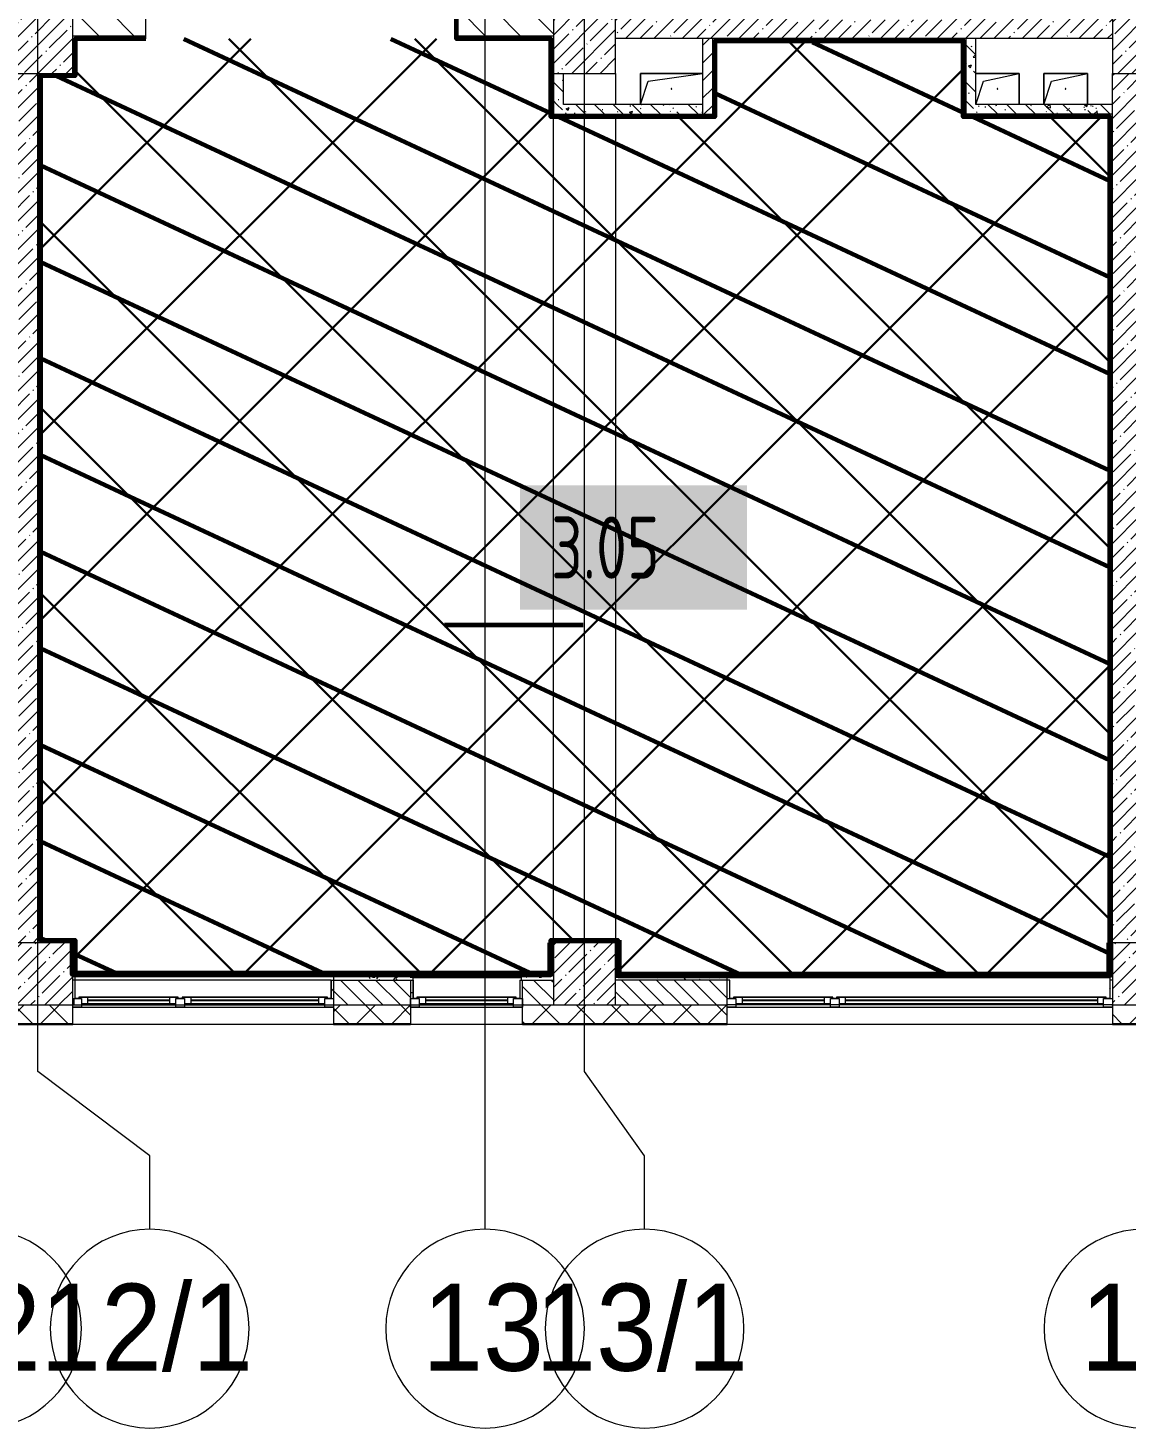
# Model space of a CAD drawing. Header units: millimetres. Extents: x -164500 to 426394, y -51911 to 102118.
# Drawn here: x 327907 to 336747, y -3506 to 7765 of the extents above; entities that cross this region are included whole.
import ezdxf

# ---------------------------------------------------------------- set-up
doc = ezdxf.new("R2010")
doc.units = ezdxf.units.MM
for name, color, linetype, lineweight in [('0) шлифовка', 5, 'Continuous', 60), ('1.4) Плинтус ПЛ-4', 6, 'Continuous', 60), ('5.3) Л-7 Линолеум 4 вып', 230, 'Continuous', 30), ('7.7) Плинтус', 222, 'Continuous', 90), ('A-FLOR', 7, 'Continuous', 9), ('A-GENM', 7, 'Continuous', 9), ('A-GLAZ', 7, 'Continuous', 9), ('A-GLAZ-1', 7, 'Continuous', 5), ('A-WALL', 7, 'Continuous', 5), ('I-WALL', 7, 'Continuous', 5), ('S-COLS', 7, 'Continuous', 9), ('S-COLS-1', 7, 'Continuous', 5), ('Оси', 7, 'Continuous', 9), ('Оси-1', 7, 'Continuous', 20)]:
    doc.layers.add(name, color=color, linetype=linetype, lineweight=lineweight)
for name, color, linetype in [('2) защита вин плитк', 6, 'Continuous'), ('3.1) Наливной пол', 3, 'Continuous'), ('3.2.3) Нал-ой пол 4 вып', 3, 'Continuous')]:
    doc.layers.add(name, color=color, linetype=linetype)
doc.layers.add('A-AREA-PATT-3', color=7, linetype='Continuous', lineweight=5, true_color=0xe6fae8, transparency=1)
doc.layers.add('A-WALL-1', color=9, linetype='Continuous', lineweight=5, true_color=0x808080)
doc.layers.add('A-WALL-FNSH-1', color=9, linetype='Continuous', lineweight=5, true_color=0x808080)
doc.styles.add('Arial', font='arial.ttf', dxfattribs={"width": 0.9, "height": 700})
doc.styles.add('СПДС', font='ГОСТ тип А.ttf', dxfattribs={"width": 0.9})
pattern_1 = [(45, (289227.4, 1e-08), (-114.04925, 114.04925), []), (45, (289341.45, 1e-08), (-114.04925, 114.04925), [201.612, -40.322, 6.706, -33.617])]
pattern_2 = [(135, (289227.4, 1e-08), (-150.8683, -150.8683), [213.36, -35.56, 7.112, -35.56]), (135, (289227.4, 150.77), (-150.8683, -150.8683), []), (50, (289227.4, 1e-08), (255.0577, -22.3145), [26.67, -293.37]), (355, (289227.4, 1e-08), (-49.3404, 267.4791), [21.336, -234.696]), (100.451, (289248.66, -1.86), (205.7195, 245.1636), [22.666, -249.326]), (46.184, (289227.4, 71.12), (379.511, -58.86), [40.005, -440.055]), (96.636, (289259.03, 66.2), (332.3634, 346.399), [33.999, -373.989]), (351.184, (289227.4, 71.12), (332.367, 346.3953), [32.004, -352.044]), (21, (289262.96, 53.34), (212.2602, -143.1711), [26.67, -293.37]), (326, (289262.96, 53.34), (86.5224, 257.8632), [21.336, -234.696]), (71.451, (289280.65, 41.4), (298.784, 114.6901), [22.666, -249.326]), (37.5, (289227.4, 1e-08), (4.32385, 118.3775), [6.706, -225.146, 6.706, -231.546, -235.585]), (37.5, (289227.4, 1e-08), (4.32385, 118.3775), [-470.103, 6.706, -228.879]), (7.5, (289227.4, 1e-08), (93.5476, 140.2533), [6.706, -129.134, 6.706, -219.812, -89.789]), (7.5, (289227.4, 1e-08), (93.5476, 140.2533), [-362.356, 6.706, -83.083]), (327.5, (289148.1, 1e-08), (189.82734, -8.02019), [6.706, -82.194, 6.706, -270.662, -368.046]), (327.5, (289148.1, 1e-08), (189.82734, -8.02019), [-366.268, 6.706, -361.34]), (317.5, (289112.54, 1e-08), (207.38114, 35.59764), [6.706, -108.864, 6.706, -177.495, -261.366]), (317.5, (289112.54, 1e-08), (207.38114, 35.59764), [-299.771, 6.706, -254.66])]
pattern_3 = [(0, (289227.4, 1e-08), (243.84, 60.96), [20.117, -162.763, 20.117, -162.763, -975.36]), (0, (289227.4, 1e-08), (243.84, 60.96), [-365.76, 20.117, -345.643, 20.117, -162.763, -426.72]), (0, (289227.4, 1e-08), (243.84, 60.96), [-914.4, 20.117, -101.803, 20.117, -284.683]), (120, (289318.84, 30.48), (-174.71291, 180.691634), [20.117, -162.763, 20.117, -162.763, -975.36]), (120, (289318.84, 30.48), (-174.71291, 180.691634), [-365.76, 20.117, -345.643, 20.117, -162.763, -426.72]), (120, (289318.84, 30.48), (-174.71291, 180.691634), [-914.4, 20.117, -101.803, 20.117, -284.683]), (240, (289349.32, 152.4), (-69.12709, -241.651634), [20.117, -162.763, 20.117, -162.763, -975.36]), (240, (289349.32, 152.4), (-69.12709, -241.651634), [-365.76, 20.117, -345.643, 20.117, -162.763, -426.72]), (240, (289349.32, 152.4), (-69.12709, -241.651634), [-914.4, 20.117, -101.803, 20.117, -284.683])]
pattern_4 = [(45, (292979.4, 11329), (-747.606, 747.606), [])]

# ---------------------------------------------------------------- blocks, each defined once
blk = doc.blocks.new('BSC_Колонна _Прямоугольная - 500х500-23286270-Объем проектирования 3 этажа')
at = {"layer": 'S-COLS-1'}
h = blk.add_hatch(dxfattribs=at)
h.set_pattern_fill('FP_4', color=256, style=0, pattern_type=2)
h.set_pattern_definition([(45, (-38790, -7650), (-114.04925, 114.04925), []), (45, (-38675.95, -7650), (-114.04925, 114.04925), [201.613, -40.323, 6.706, -33.617])])
h.paths.add_polyline_path([(-30, -250), (250, -249), (250, 250), (-250, 250), (-250, -250), (-44, -250)])
for p, q in [((250, 250), (-250, 250)), ((-250, 250), (-250, -250)), ((250, -250), (250, 250)), ((-250, -250), (250, -250))]:
    blk.add_line(p, q, dxfattribs=at)
blk = doc.blocks.new('BSC_Колонна _Прямоугольная - 500х500-V512-Объем проектирования 3 этажа')
at = {"layer": 'S-COLS-1'}
h = blk.add_hatch(dxfattribs=at)
h.set_pattern_fill('FP_5', color=256, style=0, pattern_type=2)
h.set_pattern_definition([(45, (-43160, -7650), (-114.04925, 114.04925), []), (45, (-43045.95, -7650), (-114.04925, 114.04925), [201.613, -40.323, 6.706, -33.617])])
h.paths.add_polyline_path([(-250, -250), (250, -250), (250, 250), (-250, 250)])
for p, q in [((250, 250), (-250, 250)), ((-250, 250), (-250, -250)), ((250, -250), (250, 250)), ((-250, -250), (250, -250))]:
    blk.add_line(p, q, dxfattribs=at)
blk = doc.blocks.new('BSC_Колонна _Прямоугольная - 500х500-V513-Объем проектирования 3 этажа')
at = {"layer": 'S-COLS-1'}
h = blk.add_hatch(dxfattribs=at)
h.set_pattern_fill('FP_6', color=256, style=0, pattern_type=2)
h.set_pattern_definition([(45, (-47660, -7650), (-114.04925, 114.04925), []), (45, (-47545.95, -7650), (-114.04925, 114.04925), [201.613, -40.323, 6.706, -33.617])])
h.paths.add_polyline_path([(-30, -250), (250, -250), (250, 250), (-250, 250), (-250, -250), (-168, -250)])
for p, q in [((250, 250), (-250, 250)), ((-250, 250), (-250, -250)), ((250, -250), (250, 250)), ((-250, -250), (250, -250))]:
    blk.add_line(p, q, dxfattribs=at)
blk = doc.blocks.new('BSC_Колонна _Прямоугольная - 500х500-V518-Объем проектирования 3 этажа')
at = {"layer": 'S-COLS-1'}
h = blk.add_hatch(dxfattribs=at)
h.set_pattern_fill('FP_11', color=256, style=0, pattern_type=2)
h.set_pattern_definition([(45, (-38790, -150), (-114.04925, 114.04925), []), (45, (-38675.95, -150), (-114.04925, 114.04925), [201.613, -40.323, 6.706, -33.617])])
h.paths.add_polyline_path([(202, -250), (250, -250), (250, 250), (-250, 250), (-250, -250), (0, -250)])
for p, q in [((250, 250), (-250, 250)), ((-250, 250), (-250, -250)), ((250, -250), (250, 250)), ((-250, -250), (250, -250))]:
    blk.add_line(p, q, dxfattribs=at)
blk = doc.blocks.new('BSC_Колонна _Прямоугольная - 500х500-V519-Объем проектирования 3 этажа')
at = {"layer": 'S-COLS-1'}
h = blk.add_hatch(dxfattribs=at)
h.set_pattern_fill('FP_12', color=256, style=0, pattern_type=2)
h.set_pattern_definition([(45, (-43160, -150), (-114.04925, 114.04925), []), (45, (-43045.95, -150), (-114.04925, 114.04925), [201.613, -40.323, 6.706, -33.617])])
h.paths.add_polyline_path([(-19, -250), (250, -250), (250, 250), (-250, 250), (-250, -250)])
for p, q in [((250, 250), (-250, 250)), ((-250, 250), (-250, -250)), ((250, -250), (250, 250)), ((-250, -250), (250, -250))]:
    blk.add_line(p, q, dxfattribs=at)
blk = doc.blocks.new('BSC_Колонна _Прямоугольная - 500х500-V520-Объем проектирования 3 этажа')
at = {"layer": 'S-COLS-1'}
h = blk.add_hatch(dxfattribs=at)
h.set_pattern_fill('FP_13', color=256, style=0, pattern_type=2)
h.set_pattern_definition([(45, (-47660, -150), (-114.04925, 114.04925), []), (45, (-47545.95, -150), (-114.04925, 114.04925), [201.613, -40.323, 6.706, -33.617])])
h.paths.add_polyline_path([(250, -250), (250, 250), (-250, 250), (-250, -250), (-168, -250)])
for p, q in [((250, 250), (-250, 250)), ((-250, 250), (-250, -250)), ((250, -250), (250, 250)), ((-250, -250), (250, -250))]:
    blk.add_line(p, q, dxfattribs=at)
blk = doc.blocks.new('120_Окно_СКБ_2Ст - 120_Окно_СКБ_2Ст 3100х2500 _мал_створка слева_ 2-22446355-Объем проектирования 3 этажа')
at = {"layer": 'A-GLAZ'}
for p, q in [((-1550, -127), (-1550, -57)), ((-1550, -57), (-1480, -57)), ((-1480, -57), (-1480, -127)), ((650, -87), (-1480, -87)), ((-1480, -87), (-1480, -127)), ((-1430, -137), (-1430, -87)), ((600, -137), (600, -87)), ((650, -127), (650, -57)), ((650, -57), (720, -57)), ((650, -127), (650, -87)), ((720, -57), (720, -127)), ((1480, -87), (720, -87)), ((720, -87), (720, -127)), ((770, -137), (770, -87)), ((1430, -137), (1430, -87)), ((1480, -127), (1480, -57)), ((1480, -57), (1550, -57)), ((1480, -127), (1480, -87)), ((1550, -57), (1550, -127)), ((-1480, -127), (-1550, -127)), ((-1480, -127), (-1500, -127)), ((-1500, -127), (-1500, -137)), ((-1500, -137), (670, -137)), ((670, -137), (-1500, -137)), ((720, -127), (650, -127)), ((670, -127), (650, -127)), ((670, -137), (670, -127)), ((720, -127), (700, -127)), ((700, -127), (700, -137)), ((700, -137), (1500, -137)), ((1500, -137), (700, -137)), ((1550, -127), (1480, -127)), ((1500, -127), (1480, -127)), ((1500, -137), (1500, -127))]:
    blk.add_line(p, q, dxfattribs=at)
at = {"layer": 'A-GLAZ-1'}
for p, q in [((1550, -57), (-1550, -57)), ((-1430, -107), (600, -107)), ((770, -107), (1430, -107)), ((-1530, -127), (-1500, -127)), ((600, -117), (-1430, -117)), ((670, -127), (700, -127)), ((1430, -117), (770, -117)), ((1500, -127), (1530, -127))]:
    blk.add_line(p, q, dxfattribs=at)
blk = doc.blocks.new('120_Окно_СКБ_2Ст - 120_Окно_СКБ_2Ст 2100х2400 _мал створка справа_-V539-Объем проектирования 3 этажа')
at = {"layer": 'A-GLAZ'}
for p, q in [((-1050, -127), (-1050, -57)), ((-1050, -57), (-980, -57)), ((-980, -57), (-980, -127)), ((150, -87), (-980, -87)), ((-980, -87), (-980, -127)), ((-930, -137), (-930, -87)), ((100, -137), (100, -87)), ((150, -127), (150, -57)), ((150, -57), (220, -57)), ((150, -127), (150, -87)), ((220, -57), (220, -127)), ((980, -87), (220, -87)), ((220, -87), (220, -127)), ((270, -137), (270, -87)), ((930, -137), (930, -87)), ((980, -127), (980, -57)), ((980, -57), (1050, -57)), ((980, -127), (980, -87)), ((1050, -57), (1050, -127)), ((-980, -127), (-1050, -127)), ((-980, -127), (-1000, -127)), ((-1000, -127), (-1000, -137)), ((-1000, -137), (170, -137)), ((170, -137), (-1000, -137)), ((220, -127), (150, -127)), ((170, -127), (150, -127)), ((170, -137), (170, -127)), ((220, -127), (200, -127)), ((200, -127), (200, -137)), ((200, -137), (1000, -137)), ((1000, -137), (200, -137)), ((1050, -127), (980, -127)), ((1000, -127), (980, -127)), ((1000, -137), (1000, -127))]:
    blk.add_line(p, q, dxfattribs=at)
at = {"layer": 'A-GLAZ-1'}
for p, q in [((1050, -57), (-1050, -57)), ((-930, -107), (100, -107)), ((270, -107), (930, -107)), ((-1030, -127), (-1000, -127)), ((100, -117), (-930, -117)), ((170, -127), (200, -127)), ((930, -117), (270, -117)), ((1000, -127), (1030, -127))]:
    blk.add_line(p, q, dxfattribs=at)
blk = doc.blocks.new('120_Окно_СКБ_1Ст - 120_Окно_СКБ_1Ст 900х2500_h_-22445987-Объем проектирования 3 этажа')
at = {"layer": 'A-GLAZ'}
for p, q in [((-450, -127), (-450, -57)), ((-450, -57), (-380, -57)), ((-380, -57), (-380, -127)), ((380, -87), (-380, -87)), ((-380, -87), (-380, -127)), ((-330, -137), (-330, -87)), ((330, -137), (330, -87)), ((380, -127), (380, -57)), ((380, -57), (450, -57)), ((380, -127), (380, -87)), ((450, -57), (450, -127)), ((-380, -127), (-450, -127)), ((-380, -127), (-400, -127)), ((-400, -127), (-400, -137)), ((-400, -137), (400, -137)), ((400, -137), (-400, -137)), ((450, -127), (380, -127)), ((400, -127), (380, -127)), ((400, -137), (400, -127))]:
    blk.add_line(p, q, dxfattribs=at)
at = {"layer": 'A-GLAZ-1'}
for p, q in [((450, -57), (-450, -57)), ((-330, -107), (330, -107)), ((-430, -127), (-400, -127)), ((330, -117), (-330, -117)), ((400, -127), (430, -127))]:
    blk.add_line(p, q, dxfattribs=at)
blk = doc.blocks.new('GM_Отверстие прямоугольное _в плите_ - Отверстие-V613-Объем проектирования 3 этажа')
at = {"layer": 'A-GENM'}
for p, q in [((-175, 125), (175, 125)), ((175, 125), (-175, 125)), ((-112.5, 62.5), (175, 125)), ((175, 125), (175, -125)), ((175, -125), (175, 125)), ((-175, -125), (-112.5, 62.5))]:
    blk.add_line(p, q, dxfattribs=at)
for start, end in [(360, 180), (180, 360)]:
    blk.add_arc((0, 0), 2.5, start, end, dxfattribs=at)
blk = doc.blocks.new('GM_Отверстие прямоугольное _в плите_ - Отверстие-V614-Объем проектирования 3 этажа')
at = {"layer": 'A-GENM'}
for p, q in [((-175, -125), (-175, 125)), ((-175, 125), (175, 125)), ((175, 125), (-175, 125)), ((-175, 125), (-175, -125)), ((-112.5, 62.5), (175, 125)), ((175, 125), (175, -125)), ((175, -125), (175, 125)), ((-175, -125), (-112.5, 62.5))]:
    blk.add_line(p, q, dxfattribs=at)
for start, end in [(360, 180), (180, 360)]:
    blk.add_arc((0, 0), 2.5, start, end, dxfattribs=at)
blk = doc.blocks.new('GM_Отверстие прямоугольное _в плите_ - Отверстие-V623-Объем проектирования 3 этажа')
at = {"layer": 'A-GENM'}
for p, q in [((-250, -125), (-250, 125)), ((-250, 125), (250, 125)), ((250, 125), (-250, 125)), ((-250, 125), (-250, -125)), ((-187, 62), (250, 125)), ((-250, -125), (-187, 62))]:
    blk.add_line(p, q, dxfattribs=at)
for start, end in [(360, 180), (180, 360)]:
    blk.add_arc((0, 0), 2.5, start, end, dxfattribs=at)
blk = doc.blocks.new('Ось сетки - D8-29747960-Объем проектирования 3 этажа')
at = {"layer": 'Оси-1'}
for start, end in [(360, 180), (180, 360)]:
    blk.add_arc((0, 0), 4, start, end, dxfattribs=at)

msp = doc.modelspace()

# ---------------------------------------------------------------- hatches: boundary and pattern name
at = {"layer": '0) шлифовка', "true_color": 0x2776bb}
h = msp.add_hatch(dxfattribs=at)
h.set_pattern_fill('ANSI31', color=152, scale=222, angle=110)
h.set_pattern_definition([(155, (292979.4, 11329), (-297.882, -638.811), [])])
h.paths.add_polyline_path([(332116.402, 7679), (331357.402, 7679), (328288.402, 7679), (328288.402, 7379), (328008.402, 7379), (328008.402, 421), (328288.402, 421), (328288.402, 141), (330367.402, 141), (331007.402, 141), (331877.402, 141), (332116.402, 141), (332116.402, 421), (332658.402, 421), (332658.402, 141), (333537.402, 141), (336616.402, 141), (336616.402, 7049), (335436.402, 7049), (335436.402, 7659), (334637.902, 7659), (334637.902, 7652), (333445.402, 7652), (333445.402, 7050), (333445.402, 7049), (332116.402, 7049)])
at = {"layer": '2) защита вин плитк'}
h = msp.add_hatch(dxfattribs=at)
h.set_pattern_fill('ANSI31', color=256, scale=333)
h.set_pattern_definition(pattern_4)
h.paths.add_polyline_path([(332116.402, 7679), (331357.402, 7679), (328288.402, 7679), (328288.402, 7379), (328008.402, 7379), (328008.402, 421), (328288.402, 421), (328288.402, 141), (330367.402, 141), (331007.402, 141), (331877.402, 141), (332116.402, 141), (332116.402, 421), (332658.402, 421), (332658.402, 141), (333537.402, 141), (336616.402, 141), (336616.402, 7049), (335436.402, 7049), (335436.402, 7659), (334637.902, 7659), (334637.902, 7652), (333445.402, 7652), (333445.402, 7050), (333445.402, 7049), (332116.402, 7049)])
h = msp.add_hatch(dxfattribs=at)
h.set_pattern_fill('ANSI31', color=256, scale=333)
h.set_pattern_definition(pattern_4)
h.paths.add_polyline_path([(332116.402, 7679), (331357.402, 7679), (328288.402, 7679), (328288.402, 7379), (328008.402, 7379), (328008.402, 421), (328288.402, 421), (328288.402, 141), (330367.402, 141), (331007.402, 141), (331877.402, 141), (332116.402, 141), (332116.402, 421), (332658.402, 421), (332658.402, 141), (333537.402, 141), (336616.402, 141), (336616.402, 7049), (335436.402, 7049), (335436.402, 7659), (334637.902, 7659), (334637.902, 7652), (333445.402, 7652), (333445.402, 7050), (333445.402, 7049), (332116.402, 7049)])
at = {"layer": '3.1) Наливной пол'}
h = msp.add_hatch(dxfattribs=at)
h.set_pattern_fill('ANSI31', color=256, scale=333)
h.set_pattern_definition(pattern_4)
h.paths.add_polyline_path([(332116.402, 7679), (331357.402, 7679), (328288.402, 7679), (328288.402, 7379), (328008.402, 7379), (328008.402, 421), (328288.402, 421), (328288.402, 141), (330367.402, 141), (331007.402, 141), (331877.402, 141), (332116.402, 141), (332116.402, 421), (332658.402, 421), (332658.402, 141), (333537.402, 141), (336616.402, 141), (336616.402, 7049), (335436.402, 7049), (335436.402, 7659), (334637.902, 7659), (334637.902, 7652), (333445.402, 7652), (333445.402, 7050), (333445.402, 7049), (332116.402, 7049)])
at = {"layer": '3.2.3) Нал-ой пол 4 вып'}
h = msp.add_hatch(dxfattribs=at)
h.set_pattern_fill('ANSI31', color=256, scale=333)
h.set_pattern_definition(pattern_4)
h.paths.add_polyline_path([(332116.402, 7679), (331357.402, 7679), (328288.402, 7679), (328288.402, 7379), (328008.402, 7379), (328008.402, 421), (328288.402, 421), (328288.402, 141), (330367.402, 141), (331007.402, 141), (331877.402, 141), (332116.402, 141), (332116.402, 421), (332658.402, 421), (332658.402, 141), (333537.402, 141), (336616.402, 141), (336616.402, 7049), (335436.402, 7049), (335436.402, 7659), (334637.902, 7659), (334637.902, 7652), (333445.402, 7652), (333445.402, 7050), (333445.402, 7049), (332116.402, 7049)])
at = {"layer": '5.3) Л-7 Линолеум 4 вып'}
h = msp.add_hatch(dxfattribs=at)
h.set_pattern_fill('ANSI37', color=256, scale=333)
h.set_pattern_definition([(45, (292979.4, 11329), (-747.606, 747.606), []), (135, (292979.4, 11329), (-747.606, -747.606), [])])
h.paths.add_polyline_path([(332116.402, 7679), (331357.402, 7679), (328288.402, 7679), (328288.402, 7379), (328008.402, 7379), (328008.402, 421), (328288.402, 421), (328288.402, 141), (330367.402, 141), (331007.402, 141), (331877.402, 141), (332116.402, 141), (332116.402, 421), (332658.402, 421), (332658.402, 141), (333537.402, 141), (336616.402, 141), (336616.402, 7049), (335436.402, 7049), (335436.402, 7659), (334637.902, 7659), (334637.902, 7652), (333445.402, 7652), (333445.402, 7050), (333445.402, 7049), (332116.402, 7049)])
at = {"layer": 'A-AREA-PATT-3'}
msp.add_hatch(color=256, dxfattribs=at).paths.add_polyline_path([(333441.402, 7050), (333445.402, 7051.528), (333445.402, 7652), (334637.902, 7652), (334637.902, 7656), (333441.402, 7656), (333441.402, 7070)])
at = {"layer": 'A-WALL'}
h = msp.add_hatch(dxfattribs=at)
h.set_pattern_fill('FP_2', color=256, style=0, pattern_type=2)
h.set_pattern_definition([(135, (289227.4, 1e-08), (-70.71068, -70.71068), [])])
h.paths.add_polyline_path([(354546.213, -100), (354637.402, -100), (354637.402, 100), (354387.402, 100), (354387.402, -100), (354528.333, -100)])
h.paths.add_polyline_path([(341887.402, -100), (341886.813, 100), (341637.402, 100), (341637.402, -100), (341886.813, -100)])
h.paths.add_polyline_path([(340237.402, -100), (340237.402, 100), (339487.402, 100), (339487.402, -100), (339983.205, -100)])
h.paths.add_polyline_path([(343987.402, -100), (344737.402, -100), (344737.402, 100), (343987.402, 100)])
h.paths.add_polyline_path([(352937.402, -100), (353487.402, -100), (353487.402, 100), (352937.402, 100)])
h.paths.add_polyline_path([(350837.402, -100), (350837.402, 100), (350637.402, 100), (350637.402, -100)])
h.paths.add_polyline_path([(330987.402, -100), (330987.402, 100), (330367.402, 100), (330367.402, -100)])
h.paths.add_polyline_path([(332137.402, -100), (332137.402, 100), (331887.402, 100), (331887.402, -100)])
h.paths.add_polyline_path([(347037.402, -100), (347037.402, 100), (346137.402, 100), (346137.402, -100), (346509.861, -100)])
h.paths.add_polyline_path([(332637.402, -100), (333537.402, -100), (333537.402, 100), (332637.402, 100), (332637.402, 94.805)])
h.paths.add_polyline_path([(337137.402, -100), (337387.402, -100), (337387.402, 100), (337137.402, 100)])
h.paths.add_polyline_path([(327767.402, -100), (327767.402, 100), (327717.402, 100), (327717.402, -100)])
h.paths.add_polyline_path([(327217.402, -100), (327217.402, 100), (326650.402, 100), (326650.402, -100), (326929.893, -100)])
h.paths.add_polyline_path([(325197.402, -100), (325750.402, -100), (325750.402, 100), (325197.402, 100), (325197.402, -48)])
h.paths.add_polyline_path([(315637.145, -100), (315637.145, 100), (315387.402, 100), (315387.402, -100)])
h.paths.add_polyline_path([(308587.402, -100), (309937.402, -100), (309937.402, 100), (308587.402, 100), (308587.402, -13.913)])
h.paths.add_polyline_path([(311737.402, -100), (311937.402, -100), (311937.402, 100), (311737.402, 100), (311737.402, -91.927)])
h.paths.add_polyline_path([(319037.145, -100), (319210.231, -100), (319210.231, 100), (319037.145, 100), (319037.145, -70.137)])
h.paths.add_polyline_path([(320110.231, -100), (321337.402, -100), (321337.402, 100), (320110.231, 100), (320110.231, -45.711)])
h.paths.add_polyline_path([(323097.402, -100), (323097.402, 100), (322837.402, 100), (322837.402, -100), (322857.402, -100)])
h.paths.add_polyline_path([(314787.402, -100), (314787.402, 100), (314037.402, 100), (314037.402, -100)])
h.paths.add_polyline_path([(311137.402, -100), (311137.402, 100), (310837.402, 100), (310837.402, -100)])
h.paths.add_polyline_path([(304087.402, -100), (304837.402, -100), (304837.402, 100), (304087.402, 100)])
h.paths.add_polyline_path([(305887.402, -100), (305887.402, 100), (305737.402, 100), (305737.402, -100)])
h.paths.add_polyline_path([(299587.145, -100), (300337.402, -100), (300337.402, 100), (299587.145, 100)])
h.paths.add_polyline_path([(301367.402, -100), (301387.402, -100), (301387.402, 100), (301237.402, 100), (301237.402, -100)])
h.paths.add_polyline_path([(296472.165, -100), (296887.402, -100), (296887.402, 100), (296057.402, 100), (296057.402, -100)])
h = msp.add_hatch(dxfattribs=at)
h.set_pattern_fill('FP_24', color=256, style=0, pattern_type=2)
h.set_pattern_definition([(45, (289227.4, 1e-08), (-141.42136, 141.42136), []), (135, (289227.4, 1e-08), (-141.42136, -141.42136), [])])
h.paths.add_polyline_path([(343987.402, -250), (344737.402, -250), (344737.402, -100), (343987.402, -100), (343987.402, -118)])
h.paths.add_polyline_path([(345854.492, -250), (345854.492, -100), (345637.402, -100), (345637.402, -250)])
h.paths.add_polyline_path([(336719.877, -250), (337387.402, -250), (337387.402, -100), (336637.402, -100), (336637.402, -250)])
h.paths.add_polyline_path([(339487.402, -250), (340237.402, -250), (340237.402, -100), (339487.402, -100), (339487.402, -118)])
h.paths.add_polyline_path([(341137.402, -250), (341887.402, -250), (341886.813, -100), (341137.402, -100)])
h.paths.add_polyline_path([(332637.402, -250), (333537.402, -250), (333537.402, -100), (331887.402, -100), (331887.402, -250), (332368.773, -250)])
h.paths.add_polyline_path([(327497.402, -250), (328267.402, -250), (328267.402, -100), (326650.402, -100), (326650.402, -250), (327217.402, -250)])
h.paths.add_polyline_path([(330367.402, -250), (330987.402, -250), (330987.402, -100), (330367.402, -100), (330367.402, -118)])
h.paths.add_polyline_path([(322837.402, -250), (323097.402, -250), (323097.402, -100), (322237.402, -100), (322237.402, -250), (322578.789, -250)])
h.paths.add_polyline_path([(325298.229, -250), (325750.402, -250), (325750.402, -100), (325197.402, -100), (325197.402, -250)])
h.paths.add_polyline_path([(320110.231, -250), (321337.402, -250), (321337.402, -100), (320110.231, -100)])
h.paths.add_polyline_path([(319210.231, -250), (319210.231, -100), (318437.145, -100), (318437.145, -250), (319037.145, -250)])
h.paths.add_polyline_path([(311701.029, -250), (311937.402, -250), (311937.402, -100), (310837.402, -100), (310837.402, -250), (311137.402, -250)])
h.paths.add_polyline_path([(314037.402, -250), (315637.145, -250), (315637.145, -100), (314037.402, -100), (314037.402, -148.744)])
h.paths.add_polyline_path([(305737.402, -250), (306487.402, -250), (306487.402, -100), (305737.402, -100)])
h.paths.add_polyline_path([(309937.402, -250), (309937.402, -100), (308587.402, -100), (308587.402, -250)])
h.paths.add_polyline_path([(299735.493, -250), (300337.402, -250), (300337.402, -100), (299587.145, -100), (299587.145, -250)])
h.paths.add_polyline_path([(301387.402, -250), (301987.402, -250), (301987.402, -100), (301237.402, -100), (301237.402, -250)])
h.paths.add_polyline_path([(304837.402, -250), (304837.402, -100), (304087.402, -100), (304087.402, -250)])
h.paths.add_polyline_path([(296472.165, -250), (297487.145, -250), (297487.145, -100), (296057.402, -100), (296057.402, -250)])
h.paths.add_polyline_path([(289323.766, -250), (292957.402, -250), (292957.402, -100), (288967.402, -100), (288967.402, -250), (289117.402, -250)])
at = {"layer": 'I-WALL'}
h = msp.add_hatch(dxfattribs=at)
h.set_pattern_fill('FP_23', color=256, style=0, pattern_type=2)
h.set_pattern_definition([(135, (289227.4, 1e-08), (-141.4214, -141.4214), [])])
h.paths.add_polyline_path([(331357.402, 7700), (332137.402, 7700), (332137.402, 7900), (331357.402, 7900)])
h.paths.add_polyline_path([(325842.117, 7700), (327217.402, 7700), (327217.402, 7900), (325237.402, 7900), (325237.402, 7830), (324037.402, 7830), (324037.402, 7900), (322837.402, 7900), (322837.402, 7700), (325237.402, 7700)])
h.paths.add_polyline_path([(328287.402, 7700), (328857.402, 7700), (328857.402, 7900), (328267.402, 7900), (328267.402, 7700), (328277.402, 7700)])
h.paths.add_polyline_path([(327717.402, 7700), (327767.402, 7700), (327767.402, 7900), (327717.402, 7900)])
h.paths.add_polyline_path([(319037.145, 7700), (319737.402, 7700), (319737.402, 7900), (319037.145, 7900), (319037.145, 7751.554)])
h = msp.add_hatch(dxfattribs=at)
h.set_pattern_fill('FP_1', color=256, style=0, pattern_type=2)
h.set_pattern_definition(pattern_1)
h.paths.add_polyline_path([(334544.325, 7680), (336637.402, 7680), (336637.402, 7900), (335337.402, 7900), (335337.402, 7830), (334137.402, 7830), (334137.402, 7900), (332637.402, 7900), (332637.402, 7680), (334236.124, 7680)])
h = msp.add_hatch(dxfattribs=at)
h.set_pattern_fill('FP_191', color=256, style=0, pattern_type=2)
h.set_pattern_definition(pattern_3)
h.paths.add_polyline_path([(328287.402, 7380), (328287.402, 7700), (328267.402, 7700), (328267.402, 7380), (328277.431, 7380)])
h = msp.add_hatch(dxfattribs=at)
h.set_pattern_fill('FP_191', color=256, style=0, pattern_type=2)
h.set_pattern_definition(pattern_3)
h.paths.add_polyline_path([(332117.402, 7680), (332117.402, 7700), (331357.402, 7700), (331357.402, 7680), (332107.402, 7680)])
h.paths.add_polyline_path([(328295.402, 7680), (328857.402, 7680), (328857.402, 7700), (328287.402, 7700), (328288.402, 7680)])
h = msp.add_hatch(dxfattribs=at)
h.set_pattern_fill('FP_191', color=256, style=0, pattern_type=2)
h.set_pattern_definition(pattern_3)
h.paths.add_polyline_path([(332137.402, 7070), (332137.402, 7700), (332117.402, 7679), (332117.402, 7070)])
h.paths.add_polyline_path([(332117.402, 7680), (332137.402, 7700), (332117.402, 7700)])
h = msp.add_hatch(dxfattribs=at)
h.set_pattern_fill('FP_22', color=256, style=0, pattern_type=2)
h.set_pattern_definition([(45, (289227.4, 1e-08), (-70.71068, 70.71068), [])])
h.paths.add_polyline_path([(333417.402, 7070), (333417.402, 7680), (333337.402, 7680), (333337.402, 7070)])
h = msp.add_hatch(dxfattribs=at)
h.set_pattern_fill('FP_191', color=256, style=0, pattern_type=2)
h.set_pattern_definition(pattern_3)
h.paths.add_polyline_path([(333445.402, 7660), (335437.402, 7660), (335437.402, 7680), (333417.402, 7680), (333417.402, 7660), (333437.402, 7660)])
h = msp.add_hatch(dxfattribs=at)
h.set_pattern_fill('FP_191', color=256, style=0, pattern_type=2)
h.set_pattern_definition(pattern_3)
h.paths.add_polyline_path([(335457.402, 7680), (335437.402, 7680), (335437.402, 7660)])
h.paths.add_polyline_path([(335457.402, 7070), (335457.402, 7680), (335437.402, 7659), (335437.402, 7070)])
h = msp.add_hatch(dxfattribs=at)
h.set_pattern_fill('FP_41', color=256, style=0, pattern_type=2)
h.set_pattern_definition(pattern_2)
h.paths.add_polyline_path([(335457.402, 7070), (335537.402, 7070), (335537.402, 7680), (335457.402, 7680), (335457.402, 7150)])
h = msp.add_hatch(dxfattribs=at)
h.set_pattern_fill('FP_191', color=256, style=0, pattern_type=2)
h.set_pattern_definition(pattern_3)
h.paths.add_polyline_path([(333437.402, 7050), (333437.402, 7660), (333417.402, 7659.8), (333417.402, 7050)])
h = msp.add_hatch(dxfattribs=at)
h.set_pattern_fill('FP_1', color=256, style=0, pattern_type=2)
h.set_pattern_definition(pattern_1)
h.paths.add_polyline_path([(327809.347, 400), (327987.402, 400), (327987.344, 7400), (327767.402, 7400), (327767.402, 400), (327776.468, 400)])
h = msp.add_hatch(dxfattribs=at)
h.set_pattern_fill('FP_191', color=256, style=0, pattern_type=2)
h.set_pattern_definition(pattern_3)
h.paths.add_polyline_path([(327987.402, 7400), (327987.402, 7380), (328007.402, 7380), (327997.402, 7390)])
h.paths.add_polyline_path([(328265.973, 7380), (328267.402, 7380), (328267.402, 7400), (327987.402, 7400), (328008.402, 7380), (328017.669, 7380)])
h = msp.add_hatch(dxfattribs=at)
h.set_pattern_fill('FP_191', color=256, style=0, pattern_type=2)
h.set_pattern_definition(pattern_3)
h.paths.add_polyline_path([(327994.988, 400), (328007.402, 400), (328007.402, 420), (327994.069, 400)])
h.paths.add_polyline_path([(327987.402, 400), (327993.854, 400), (328007.402, 421), (328007.402, 7380), (327987.402, 7380), (327987.402, 922.511)])
h = msp.add_hatch(dxfattribs=at)
h.set_pattern_fill('FP_41', color=256, style=0, pattern_type=2)
h.set_pattern_definition(pattern_2)
h.paths.add_polyline_path([(332217.402, 7150), (332217.402, 7400), (332137.402, 7400), (332137.402, 7150)])
h = msp.add_hatch(dxfattribs=at)
h.set_pattern_fill('FP_1', color=256, style=0, pattern_type=2)
h.set_pattern_definition(pattern_1)
h.paths.add_polyline_path([(336637.402, 400), (336857.402, 400), (336857.345, 7400), (336637.402, 7400), (336637.402, 797.231)])
h = msp.add_hatch(dxfattribs=at)
h.set_pattern_fill('FP_41', color=256, style=0, pattern_type=2)
h.set_pattern_definition(pattern_2)
h.paths.add_polyline_path([(332837.402, 7070), (333337.402, 7070), (333337.402, 7150), (332137.402, 7150), (332137.402, 7070), (332657.402, 7070)])
h = msp.add_hatch(dxfattribs=at)
h.set_pattern_fill('FP_41', color=256, style=0, pattern_type=2)
h.set_pattern_definition(pattern_2)
h.paths.add_polyline_path([(336617.402, 7070), (336637.402, 7070), (336637.402, 7150), (335537.402, 7150), (335537.402, 7070), (335632.101, 7070)])
h = msp.add_hatch(dxfattribs=at)
h.set_pattern_fill('FP_191', color=256, style=0, pattern_type=2)
h.set_pattern_definition(pattern_3)
h.paths.add_polyline_path([(333337.402, 7050), (333417.402, 7050), (333417.402, 7070), (332117.402, 7070), (332117.402, 7050), (333321.716, 7050)])
h = msp.add_hatch(dxfattribs=at)
h.set_pattern_fill('FP_191', color=256, style=0, pattern_type=2)
h.set_pattern_definition(pattern_3)
h.paths.add_polyline_path([(335537.402, 7050), (336617.402, 7050), (336617.341, 7070), (335437.402, 7070), (335437.402, 7050), (335457.402, 7050)])
h = msp.add_hatch(dxfattribs=at)
h.set_pattern_fill('FP_191', color=256, style=0, pattern_type=2)
h.set_pattern_definition(pattern_3)
h.paths.add_polyline_path([(336637.402, 140), (336637.402, 7070), (336617.402, 7049), (336617.402, 141)])
h.paths.add_polyline_path([(336617.402, 7050), (336637.402, 7070), (336617.402, 7070)])
h = msp.add_hatch(dxfattribs=at)
h.set_pattern_fill('FP_191', color=256, style=0, pattern_type=2)
h.set_pattern_definition(pattern_3)
h.paths.add_polyline_path([(328007.402, 400), (328287.402, 400), (328287.373, 420), (328007.402, 420)])
h = msp.add_hatch(dxfattribs=at)
h.set_pattern_fill('FP_191', color=256, style=0, pattern_type=2)
h.set_pattern_definition(pattern_3)
h.paths.add_polyline_path([(328267.402, 100), (328287.402, 141), (328287.402, 400), (328267.402, 400), (328267.402, 120)])
h.paths.add_polyline_path([(328277.402, 100), (328287.402, 100), (328287.402, 140), (328267.402, 100)])
h = msp.add_hatch(dxfattribs=at)
h.set_pattern_fill('FP_191', color=256, style=0, pattern_type=2)
h.set_pattern_definition(pattern_3)
h.paths.add_polyline_path([(332637.402, 400), (332657.402, 400), (332657.402, 420), (332137.402, 420), (332137.402, 400), (332368.773, 400)])
h = msp.add_hatch(dxfattribs=at)
h.set_pattern_fill('FP_191', color=256, style=0, pattern_type=2)
h.set_pattern_definition(pattern_3)
h.paths.add_polyline_path([(332637.402, 100), (332657.402, 100), (332657.402, 140), (332639.443, 104.082)])
h.paths.add_polyline_path([(332637.402, 100), (332657.402, 141), (332657.402, 400), (332637.402, 400), (332637.402, 104.545)])
h = msp.add_hatch(dxfattribs=at)
h.set_pattern_fill('FP_191', color=256, style=0, pattern_type=2)
h.set_pattern_definition(pattern_3)
h.paths.add_polyline_path([(332137.402, 100), (332137.402, 140), (331877.402, 140), (331877.402, 100), (331887.402, 100)])
h.paths.add_polyline_path([(331007.402, 100), (331007.402, 140), (330367.402, 140), (330367.402, 100), (330987.402, 100)])
h = msp.add_hatch(dxfattribs=at)
h.set_pattern_fill('FP_191', color=256, style=0, pattern_type=2)
h.set_pattern_definition(pattern_3)
h.paths.add_polyline_path([(336637.402, 100), (336637.402, 140), (336617.402, 140), (336617.402, 100)])
h.paths.add_polyline_path([(333537.402, 100), (333537.402, 140), (332657.402, 140), (332657.402, 100)])
h = msp.add_hatch(dxfattribs=at)
h.set_pattern_fill('FP_191', color=256, style=0, pattern_type=2)
h.set_pattern_definition(pattern_3)
h.paths.add_polyline_path([(330347.402, -48), (330367.402, -48), (330367.402, 100), (330347.402, 98.75), (330347.402, -38)])
h = msp.add_hatch(dxfattribs=at)
h.set_pattern_fill('FP_191', color=256, style=0, pattern_type=2)
h.set_pattern_definition(pattern_3)
h.paths.add_polyline_path([(330987.402, -48), (331007.402, -48), (331007.402, 100), (330987.402, 100)])
h = msp.add_hatch(dxfattribs=at)
h.set_pattern_fill('FP_191', color=256, style=0, pattern_type=2)
h.set_pattern_definition(pattern_3)
h.paths.add_polyline_path([(331877.402, -48), (331887.402, -48), (331887.402, 100), (331867.402, 97.982), (331867.402, -48)])
h = msp.add_hatch(dxfattribs=at)
h.set_pattern_fill('FP_191', color=256, style=0, pattern_type=2)
h.set_pattern_definition(pattern_3)
h.paths.add_polyline_path([(336617.402, -48), (336637.402, -48), (336637.402, 100), (336617.402, 100), (336617.402, -38)])

# ---------------------------------------------------------------- linework, layer by layer
at = {"layer": '0) шлифовка'}
msp.add_lwpolyline([(331261.328, 2959.508), (332376.275, 2959.508)], dxfattribs=at)
at = {"layer": '1.4) Плинтус ПЛ-4'}
for points in [[(336616.402, 141), (336616.402, 7049), (335436.402, 7049), (335436.402, 7659), (333437.402, 7659), (333437.402, 7049), (332116.402, 7049), (332116.402, 7679), (331357.402, 7679), (331357.402, 7850)], [(328857.402, 7679), (328288.402, 7679), (328288.402, 7380), (328008.402, 7379), (328008.402, 421), (328287.402, 421), (328288.402, 141)], [(331877.402, 141), (332116.402, 141), (332116.402, 420), (332637.402, 420), (332657.402, 420), (332657.402, 140), (333537.402, 141)], [(330367.402, 140.5), (331007.402, 141)]]:
    msp.add_lwpolyline(points, dxfattribs=at)
at = {"layer": '7.7) Плинтус'}
for points in [[(328267.402, 400), (328267.402, 150), (332116.402, 150), (332116.402, 400)], [(332658.402, 421), (332658.402, 141), (336617.402, 141), (336617.402, 400)]]:
    msp.add_lwpolyline(points, dxfattribs=at)
at = {"layer": 'A-FLOR'}
for p, q in [((328857.402, 7680), (328857.402, 7850)), ((331357.402, 7850), (331357.402, 7680)), ((328288.402, 7680), (328857.402, 7680)), ((331357.402, 7680), (332117.402, 7680)), ((334637.902, 7660), (335437.402, 7660)), ((332217.402, 7400), (332637.402, 7400)), ((332637.402, 7400), (332637.402, 7150)), ((332117.402, 7050), (333437.402, 7050)), ((332137.402, 420), (332137.402, 7050)), ((332637.402, 7050), (332637.402, 420)), ((335437.402, 7050), (336617.402, 7050)), ((336617.402, 7049), (336617.402, 141)), ((328287.402, 141), (328287.402, 400)), ((332657.402, 420), (332117.402, 420)), ((332117.402, 420), (332117.402, 141)), ((332117.402, 140), (328288.402, 140)), ((336617.402, 140), (332657.402, 140))]:
    msp.add_line(p, q, dxfattribs=at)
at = {"layer": 'A-WALL'}
for p, q in [((328857.402, 7700), (328267.402, 7700)), ((328287.402, 7380), (328287.402, 7680)), ((328287.402, 7680), (328288.402, 7680)), ((328288.402, 7680), (328288.402, 7679)), ((332137.402, 7700), (331357.402, 7700)), ((332117.402, 7679), (332116.402, 7679)), ((332117.402, 7050), (332117.402, 7680)), ((336637.402, 7680), (332637.402, 7680)), ((333417.402, 7680), (333417.402, 7070)), ((335437.402, 7659), (335436.402, 7659)), ((327987.402, 7400), (327987.402, 400)), ((328007.402, 7380), (328007.402, 420)), ((328267.402, 7380), (328007.402, 7380)), ((332137.402, 7400), (332137.402, 7070)), ((336637.402, 400), (336637.402, 7400)), ((336617.402, 7050), (336617.402, 100)), ((332657.402, 420), (332657.402, 140)), ((332117.402, 141), (332117.402, 140)), ((333557.402, 100), (332637.402, 100)), ((328267.402, -100), (332137.402, -100)), ((332637.402, -100), (333537.402, -100)), ((326650.402, -250), (328267.402, -250)), ((326650.402, -253), (328267.402, -253)), ((330367.402, -258), (328267.402, -258)), ((330367.402, -250), (330987.402, -250)), ((330367.402, -253), (330987.402, -253)), ((331887.402, -258), (330987.402, -258)), ((331887.402, -250), (333537.402, -250)), ((331887.402, -253), (333537.402, -253)), ((336637.402, -258), (333537.402, -258)), ((336637.402, -250), (337387.402, -250)), ((336637.402, -253), (337387.402, -253))]:
    msp.add_line(p, q, dxfattribs=at)
at = {"layer": 'A-WALL-1'}
for p, q in [((333337.402, 7680), (333337.402, 7070)), ((335457.402, 7680), (335457.402, 7070)), ((335537.402, 7150), (335537.402, 7680)), ((335437.402, 7660), (335437.402, 7659)), ((332217.402, 7150), (332217.402, 7400)), ((333337.402, 7150), (332217.402, 7150)), ((336637.402, 7150), (335537.402, 7150)), ((332137.402, 7070), (333417.402, 7070)), ((336637.402, 7070), (335457.402, 7070)), ((328287.402, 420), (328007.402, 420)), ((328287.402, 140), (328287.402, 141)), ((328288.402, 140), (328287.402, 140)), ((328288.402, 100), (328288.402, 140)), ((330367.402, 140), (330367.402, -250)), ((331007.402, 100), (331007.402, 140)), ((331877.402, 140), (331877.402, 100)), ((333537.402, -250), (333537.402, 140)), ((328288.402, 100), (328267.402, 100)), ((328287.402, -48), (328287.402, 100)), ((330347.402, 100), (331007.402, 100)), ((330347.402, 100), (330347.402, -48)), ((330987.402, 100), (330987.402, -250)), ((331867.402, 100), (332137.402, 100)), ((331867.402, 100), (331867.402, -48)), ((331887.402, -250), (331887.402, 100)), ((333557.402, -48), (333557.402, 100)), ((336637.402, 100), (336617.402, 100)), ((336617.402, 100), (336617.402, -48)), ((328267.402, -48), (328287.402, -48)), ((328267.402, -250), (328267.402, -100)), ((330347.402, -48), (330367.402, -48)), ((330987.402, -48), (331007.402, -48)), ((331867.402, -48), (331887.402, -48)), ((333537.402, -48), (333557.402, -48)), ((336617.402, -48), (336637.402, -48)), ((336637.402, -100), (336637.402, -250))]:
    msp.add_line(p, q, dxfattribs=at)
at = {"layer": 'A-WALL-FNSH-1'}
for p, q in [((328288.402, 7379), (328288.402, 7679)), ((328288.402, 7679), (328857.402, 7679)), ((328857.402, 7679), (328857.402, 7680)), ((331357.402, 7680), (331357.402, 7679)), ((331357.402, 7679), (332116.402, 7679)), ((332116.402, 7679), (332116.402, 7049)), ((334637.902, 7659), (335436.402, 7659)), ((335436.402, 7659), (335436.402, 7049)), ((335437.402, 7050), (335437.402, 7659)), ((328008.402, 421), (328008.402, 7379)), ((328008.402, 7379), (328288.402, 7379)), ((328287.402, 7380), (328267.402, 7380)), ((332116.402, 7049), (333438.402, 7049)), ((333438.402, 7049), (333438.402, 7050)), ((335436.402, 7049), (336616.402, 7049)), ((336616.402, 7049), (336616.402, 140)), ((328288.402, 421), (328008.402, 421)), ((328287.402, 420), (328287.402, 400)), ((328288.402, 140), (328288.402, 421)), ((332658.402, 421), (332116.402, 421)), ((332116.402, 421), (332116.402, 141)), ((332658.402, 141), (332658.402, 421)), ((331007.402, 141), (330367.402, 141)), ((330367.402, 141), (330367.402, 140)), ((331007.402, 140), (331007.402, 141)), ((332116.402, 141), (331877.402, 141)), ((331877.402, 141), (331877.402, 140)), ((333537.402, 141), (332658.402, 141)), ((333537.402, 140), (333537.402, 141)), ((328288.402, -48), (328288.402, 100)), ((330347.402, 100), (330346.402, 100)), ((330346.402, 100), (330346.402, -48)), ((331008.402, 100), (331007.402, 100)), ((331007.402, 100), (331007.402, -48)), ((331008.402, -48), (331008.402, 100)), ((331867.402, 100), (331866.402, 100)), ((331866.402, 100), (331866.402, -48)), ((333558.402, 100), (333557.402, 100)), ((333558.402, -48), (333558.402, 100)), ((336617.402, 100), (336616.402, 100)), ((336616.402, 100), (336616.402, -48)), ((328287.402, -48), (328288.402, -48)), ((330346.402, -48), (330347.402, -48)), ((331007.402, -48), (331008.402, -48)), ((331866.402, -48), (331867.402, -48)), ((333557.402, -48), (333558.402, -48)), ((336616.402, -48), (336617.402, -48)), ((326650.402, -258), (328267.402, -258)), ((328267.402, -258), (328267.402, -250)), ((330367.402, -250), (330367.402, -258)), ((330367.402, -258), (330987.402, -258)), ((330987.402, -258), (330987.402, -250)), ((331887.402, -250), (331887.402, -258)), ((331887.402, -258), (333537.402, -258)), ((333537.402, -258), (333537.402, -250)), ((336637.402, -250), (336637.402, -258)), ((336637.402, -258), (337387.402, -258))]:
    msp.add_line(p, q, dxfattribs=at)
at = {"layer": 'I-WALL'}
for p, q in [((333437.402, 7660), (334637.902, 7660)), ((333437.402, 7050), (333437.402, 7660)), ((334637.902, 7652), (333445.402, 7652)), ((333445.402, 7652), (333445.402, 7050)), ((334637.902, 7659), (334637.902, 7652)), ((333437.402, 7050), (333445.402, 7050)), ((328288.402, 141), (330367.402, 141)), ((331007.402, 141), (331877.402, 141)), ((331007.402, 120), (331877.402, 120)), ((333537.402, 141), (336616.402, 141)), ((333537.402, 120), (336617.402, 120)), ((330346.402, 100), (328288.402, 100)), ((328277.402, -48), (328277.402, -100)), ((336637.402, -100), (333537.402, -100))]:
    msp.add_line(p, q, dxfattribs=at)
at = {"layer": 'Оси'}
for points in [[(331587.402, -1906.259), (331587.402, 3093.741), (331587.402, 22398.071), (331587.402, 27398.071)], [(332871.78, -1906.259), (332871.78, -1316.349), (332387.402, -636.259), (332387.402, 4363.741), (332387.402, 22398.071), (332387.402, 27398.071)], [(328887.182, -1906.259), (328887.182, -1316.349), (327987.402, -636.259), (327987.402, 4363.741), (327987.402, 18871.883), (327987.402, 23871.883)]]:
    msp.add_lwpolyline(points, dxfattribs=at)

# ---------------------------------------------------------------- block references
at = {"layer": 'A-GENM'}
for name, p in [('GM_Отверстие прямоугольное _в плите_ - Отверстие-V623-Объем проектирования 3 этажа', (333087.402, 7275)), ('GM_Отверстие прямоугольное _в плите_ - Отверстие-V613-Объем проектирования 3 этажа', (335712.402, 7275)), ('GM_Отверстие прямоугольное _в плите_ - Отверстие-V614-Объем проектирования 3 этажа', (336261.402, 7275))]:
    msp.add_blockref(name, p, dxfattribs=at)
at = {"layer": 'A-GLAZ', "color": 3, "rotation": 180}
for name, p in [('120_Окно_СКБ_2Ст - 120_Окно_СКБ_2Ст 2100х2400 _мал створка справа_-V539-Объем проектирования 3 этажа', (329317.402, -175)), ('120_Окно_СКБ_1Ст - 120_Окно_СКБ_1Ст 900х2500_h_-22445987-Объем проектирования 3 этажа', (331437.402, -175)), ('120_Окно_СКБ_2Ст - 120_Окно_СКБ_2Ст 3100х2500 _мал_створка слева_ 2-22446355-Объем проектирования 3 этажа', (335087.402, -175))]:
    msp.add_blockref(name, p, dxfattribs=at)
at = {"layer": 'S-COLS'}
for name, p in [('BSC_Колонна _Прямоугольная - 500х500-23286270-Объем проектирования 3 этажа', (328017.402, 7650)), ('BSC_Колонна _Прямоугольная - 500х500-V512-Объем проектирования 3 этажа', (332387.402, 7650)), ('BSC_Колонна _Прямоугольная - 500х500-V513-Объем проектирования 3 этажа', (336887.402, 7650)), ('BSC_Колонна _Прямоугольная - 500х500-V518-Объем проектирования 3 этажа', (328017.402, 150)), ('BSC_Колонна _Прямоугольная - 500х500-V519-Объем проектирования 3 этажа', (332387.402, 150)), ('BSC_Колонна _Прямоугольная - 500х500-V520-Объем проектирования 3 этажа', (336887.402, 150))]:
    msp.add_blockref(name, p, dxfattribs=at)
at = {"layer": 'Оси-1', "xscale": 199.9999999999999, "yscale": 199.9999999999999, "zscale": 199.9999999999999}
for p in [(327537.402, -2706.259), (328887.182, -2706.259), (331587.402, -2706.259), (332871.78, -2706.259), (336887.402, -2706.259)]:
    msp.add_blockref('Ось сетки - D8-29747960-Объем проектирования 3 этажа', p, dxfattribs=at)

# ---------------------------------------------------------------- texts
at = {"insert": (332118.456, 3832.108), "char_height": 500, "width": 1327.5945, "attachment_point": 1, "style": 'СПДС', "bg_fill": 1, "box_fill_scale": 1.5, "bg_fill_color": 7, "bg_fill_true_color": 16777215, "bg_fill_transparency": 0}
msp.add_mtext('3.05', dxfattribs=at)
at = {"layer": 'Оси', "char_height": 700, "attachment_point": 1, "style": 'Arial'}
for s, insert, width in [('12', (327032.17, -2344.965), 1212.1515), ('12/1', (328006.65, -2344.965), 2121.26512), ('13', (331082.17, -2344.965), 1212.1515), ('13/1', (331991.248, -2344.965), 2121.26512), ('14', (336382.17, -2344.965), 1212.1515)]:
    msp.add_mtext(s, dxfattribs=dict(at, insert=insert, width=width))

doc.saveas('drawing.dxf')
